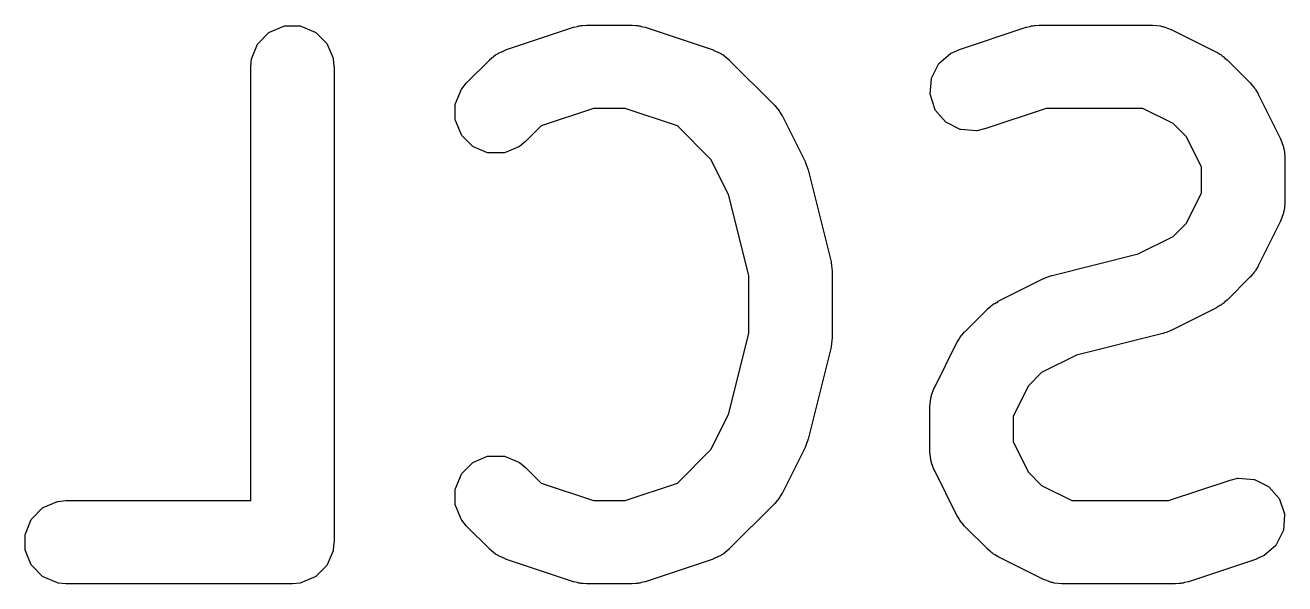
# Model space of a CAD drawing. Header units: millimetres. Extents: x 73.1 to 170.6, y -160.7 to -95.4.
# Drawn here: x 155.096 to 158.276, y -108.511 to -107.101 of the extents above; entities that cross this region are included whole.
import ezdxf

# ---------------------------------------------------------------- set-up
doc = ezdxf.new("R2010")
doc.units = ezdxf.units.MM
doc.layers.add('B.Silkscreen', color=31, linetype='CONTINUOUS', true_color=0xe8b2a7)

msp = doc.modelspace()

# ---------------------------------------------------------------- linework, layer by layer
at = {"layer": 'B.Silkscreen', "linetype": 'CONTINUOUS'}
for p, q in [((155.713123, -107.118644), (155.749171, -107.103712)), ((155.749171, -107.103712), (155.751084, -107.103331)), ((155.751084, -107.103331), (155.790102, -107.103331)), ((155.790102, -107.103331), (155.792015, -107.103712)), ((155.792015, -107.103712), (155.828063, -107.118644)), ((156.308818, -107.163942), (156.480246, -107.106799)), ((156.480246, -107.106799), (156.480718, -107.106667)), ((156.480718, -107.106667), (156.489972, -107.104561)), ((156.489972, -107.104561), (156.492028, -107.103711)), ((156.492028, -107.103711), (156.49345, -107.103355)), ((156.49345, -107.103355), (156.496674, -107.103036)), ((156.496674, -107.103036), (156.499834, -107.102319)), ((156.499834, -107.102319), (156.501296, -107.102208)), ((156.501296, -107.102208), (156.503504, -107.102364)), ((156.503504, -107.102364), (156.51296, -107.101434)), ((156.51296, -107.101434), (156.51345, -107.10141)), ((156.51345, -107.10141), (156.627736, -107.10141)), ((156.627736, -107.10141), (156.628226, -107.101434)), ((156.628226, -107.101434), (156.63768, -107.102364)), ((156.63768, -107.102364), (156.639889, -107.102208)), ((156.639889, -107.102208), (156.641351, -107.102319)), ((156.641351, -107.102319), (156.644509, -107.103036)), ((156.644509, -107.103036), (156.647736, -107.103355)), ((156.647736, -107.103355), (156.649158, -107.103711)), ((156.649158, -107.103711), (156.651213, -107.104561)), ((156.651213, -107.104561), (156.660468, -107.106667)), ((156.660468, -107.106667), (156.66094, -107.106799)), ((156.66094, -107.106799), (156.832369, -107.163942)), ((157.451675, -107.163942), (157.623103, -107.106799)), ((157.623103, -107.106799), (157.623575, -107.106667)), ((157.623575, -107.106667), (157.632829, -107.104561)), ((157.632829, -107.104561), (157.634885, -107.103711)), ((157.634885, -107.103711), (157.636307, -107.103355)), ((157.636307, -107.103355), (157.639531, -107.103036)), ((157.639531, -107.103036), (157.642691, -107.102319)), ((157.642691, -107.102319), (157.644153, -107.102208)), ((157.644153, -107.102208), (157.646361, -107.102364)), ((157.646361, -107.102364), (157.655817, -107.101434)), ((157.655817, -107.101434), (157.656307, -107.10141)), ((157.656307, -107.10141), (157.942022, -107.10141)), ((157.942022, -107.10141), (157.942512, -107.101434)), ((157.942512, -107.101434), (157.962021, -107.103355)), ((157.962021, -107.103355), (157.963444, -107.103712)), ((157.963444, -107.103712), (157.966014, -107.104776)), ((157.966014, -107.104776), (157.96879, -107.104974)), ((157.96879, -107.104974), (157.970222, -107.105291)), ((157.970222, -107.105291), (157.988531, -107.112297)), ((157.988531, -107.112297), (157.98898, -107.112495)), ((157.98898, -107.112495), (158.103265, -107.169639)), ((155.667895, -107.184988), (155.682827, -107.14894)), ((155.682827, -107.14894), (155.68391, -107.147317)), ((155.68391, -107.147317), (155.7115, -107.119727)), ((155.7115, -107.119727), (155.713123, -107.118644)), ((155.828063, -107.118644), (155.829686, -107.119727)), ((155.829686, -107.119727), (155.857276, -107.147317)), ((155.857276, -107.147317), (155.858359, -107.14894)), ((155.858359, -107.14894), (155.873291, -107.184988)), ((156.268139, -107.188978), (156.283292, -107.176541)), ((156.283292, -107.176541), (156.284549, -107.175787)), ((156.284549, -107.175787), (156.287121, -107.17472)), ((156.287121, -107.17472), (156.289224, -107.172898)), ((156.289224, -107.172898), (156.290461, -107.17211)), ((156.290461, -107.17211), (156.308361, -107.164119)), ((156.308361, -107.164119), (156.308818, -107.163942)), ((156.832369, -107.163942), (156.832826, -107.164119)), ((156.832826, -107.164119), (156.850726, -107.17211)), ((156.850726, -107.17211), (156.851963, -107.172898)), ((156.851963, -107.172898), (156.854066, -107.174721)), ((156.854066, -107.174721), (156.856637, -107.175787)), ((156.856637, -107.175787), (156.857895, -107.176541)), ((156.857895, -107.176541), (156.873048, -107.188978)), ((157.402604, -107.198465), (157.43208, -107.172899)), ((157.43208, -107.172899), (157.433318, -107.17211)), ((157.433318, -107.17211), (157.451218, -107.164119)), ((157.451218, -107.164119), (157.451675, -107.163942)), ((158.103265, -107.169639), (158.103692, -107.169879)), ((158.103692, -107.169879), (158.111729, -107.174937)), ((158.111729, -107.174937), (158.113779, -107.175787)), ((158.113779, -107.175787), (158.115036, -107.176541)), ((158.115036, -107.176541), (158.117537, -107.178593)), ((158.117537, -107.178593), (158.120283, -107.180322)), ((158.120283, -107.180322), (158.121396, -107.181277)), ((155.665593, -107.20641), (155.665617, -107.20592)), ((155.665593, -108.30141), (155.665593, -107.20641)), ((155.665617, -107.20592), (155.667538, -107.186411)), ((155.667538, -107.186411), (155.667895, -107.184988)), ((155.873291, -107.184988), (155.873648, -107.186411)), ((155.873648, -107.186411), (155.875569, -107.20592)), ((155.875569, -107.20592), (155.875593, -107.20641)), ((155.875593, -107.20641), (155.875593, -108.40641)), ((156.210632, -107.246449), (156.267775, -107.189307)), ((156.267775, -107.189307), (156.268139, -107.188978)), ((156.873048, -107.188978), (156.873412, -107.189307)), ((156.873412, -107.189307), (156.987697, -107.303593)), ((157.383958, -107.234905), (157.401408, -107.200006)), ((157.401408, -107.200006), (157.402604, -107.198465)), ((158.121396, -107.181277), (158.122849, -107.182953)), ((158.122849, -107.182953), (158.13019, -107.188977)), ((158.13019, -107.188977), (158.130554, -107.189306)), ((158.130554, -107.189306), (158.187696, -107.246449)), ((157.380677, -107.275707), (157.383443, -107.236787)), ((157.383443, -107.236787), (157.383958, -107.234905)), ((156.182181, -107.299274), (156.197113, -107.263226)), ((156.197113, -107.263226), (156.197867, -107.261967)), ((156.197867, -107.261967), (156.210303, -107.246813)), ((156.210303, -107.246813), (156.210632, -107.246449)), ((157.380921, -107.277642), (157.380677, -107.275707)), ((158.187696, -107.246449), (158.188025, -107.246813)), ((158.188025, -107.246813), (158.194048, -107.254152)), ((158.194048, -107.254152), (158.195726, -107.255607)), ((158.195726, -107.255607), (158.196682, -107.256721)), ((158.196682, -107.256721), (158.198408, -107.259463)), ((158.198408, -107.259463), (158.200462, -107.261966)), ((158.200462, -107.261966), (158.201217, -107.263226)), ((158.201217, -107.263226), (158.202064, -107.265274)), ((158.202064, -107.265274), (158.207124, -107.273311)), ((158.207124, -107.273311), (158.207365, -107.273739)), ((158.207365, -107.273739), (158.264508, -107.388025)), ((156.1818, -107.301187), (156.182181, -107.299274)), ((156.1818, -107.340205), (156.1818, -107.301187)), ((156.987697, -107.303593), (156.988026, -107.303957)), ((156.988026, -107.303957), (156.994047, -107.311294)), ((157.393259, -107.314657), (157.380921, -107.277642)), ((156.530487, -107.31141), (156.398741, -107.355324)), ((156.610699, -107.31141), (156.530487, -107.31141)), ((156.742442, -107.355324), (156.610699, -107.31141)), ((156.994047, -107.311294), (156.995726, -107.31275)), ((156.995726, -107.31275), (156.996682, -107.313864)), ((156.996682, -107.313864), (156.99841, -107.316611)), ((156.99841, -107.316611), (157.000461, -107.319109)), ((157.000461, -107.319109), (157.001217, -107.320369)), ((157.001217, -107.320369), (157.002065, -107.322417)), ((157.002065, -107.322417), (157.007124, -107.330454)), ((157.007124, -107.330454), (157.007365, -107.330882)), ((157.007365, -107.330882), (157.064508, -107.445168)), ((157.394225, -107.316352), (157.393259, -107.314657)), ((157.419791, -107.345828), (157.394225, -107.316352)), ((157.673344, -107.31141), (157.518083, -107.363164)), ((157.917234, -107.31141), (157.673344, -107.31141)), ((157.994108, -107.349847), (157.917234, -107.31141)), ((156.182181, -107.342118), (156.1818, -107.340205)), ((156.197113, -107.378166), (156.182181, -107.342118)), ((156.398741, -107.355324), (156.359126, -107.394942)), ((156.827154, -107.440036), (156.742442, -107.355324)), ((157.421332, -107.347024), (157.419791, -107.345828)), ((157.456231, -107.364474), (157.421332, -107.347024)), ((157.458113, -107.364989), (157.456231, -107.364474)), ((157.497033, -107.367755), (157.458113, -107.364989)), ((157.498496, -107.367644), (157.497033, -107.367755)), ((157.517611, -107.363297), (157.498496, -107.367644)), ((157.518083, -107.363164), (157.517611, -107.363297)), ((158.027155, -107.382893), (157.994108, -107.349847)), ((156.198196, -107.379789), (156.197113, -107.378166)), ((156.225786, -107.407379), (156.198196, -107.379789)), ((156.358762, -107.395272), (156.343608, -107.407708)), ((156.359126, -107.394942), (156.358762, -107.395272)), ((158.065593, -107.459769), (158.027155, -107.382893)), ((158.264508, -107.388025), (158.264706, -107.388474)), ((158.264706, -107.388474), (158.271712, -107.406782)), ((156.227409, -107.408462), (156.225786, -107.407379)), ((156.263457, -107.423394), (156.227409, -107.408462)), ((156.26537, -107.423775), (156.263457, -107.423394)), ((156.304388, -107.423775), (156.26537, -107.423775)), ((156.306301, -107.423394), (156.304388, -107.423775)), ((156.342349, -107.408462), (156.306301, -107.423394)), ((156.343608, -107.407708), (156.342349, -107.408462)), ((158.271712, -107.406782), (158.272029, -107.408215)), ((158.272029, -107.408215), (158.272225, -107.410987)), ((158.272225, -107.410987), (158.273291, -107.413559)), ((158.273291, -107.413559), (158.273648, -107.414983)), ((158.273648, -107.414983), (158.275569, -107.434492)), ((158.275569, -107.434492), (158.275593, -107.434982)), ((158.275593, -107.434982), (158.275593, -107.549268)), ((156.871522, -107.528772), (156.827154, -107.440036)), ((157.064508, -107.445168), (157.064707, -107.445619)), ((157.064707, -107.445619), (157.065006, -107.446403)), ((157.065006, -107.446403), (157.065028, -107.446432)), ((157.065028, -107.446432), (157.065721, -107.447729)), ((157.065721, -107.447729), (157.068627, -107.455864)), ((157.068627, -107.455864), (157.071712, -107.463925)), ((157.071712, -107.463925), (157.07203, -107.465359)), ((157.07203, -107.465359), (157.072032, -107.465395)), ((157.072032, -107.465395), (157.072316, -107.466189)), ((157.072316, -107.466189), (157.072458, -107.466658)), ((157.072458, -107.466658), (157.129601, -107.69523)), ((158.065593, -107.52448), (158.065593, -107.459769)), ((156.922736, -107.733623), (156.871522, -107.528772)), ((158.027154, -107.601355), (158.065593, -107.52448)), ((158.275569, -107.549758), (158.273648, -107.569267)), ((158.275593, -107.549268), (158.275569, -107.549758)), ((158.271712, -107.577468), (158.264706, -107.595776)), ((158.272029, -107.576034), (158.271712, -107.577468)), ((158.272225, -107.573261), (158.272029, -107.576034)), ((158.273291, -107.570691), (158.272225, -107.573261)), ((158.273648, -107.569267), (158.273291, -107.570691)), ((157.994108, -107.6344), (158.027154, -107.601355)), ((158.264508, -107.596225), (158.207365, -107.710511)), ((158.264706, -107.595776), (158.264508, -107.596225)), ((157.905371, -107.678769), (157.994108, -107.6344)), ((157.687983, -107.733117), (157.905371, -107.678769)), ((157.129601, -107.69523), (157.129696, -107.695713)), ((157.129696, -107.695713), (157.130104, -107.698476)), ((157.130104, -107.698476), (157.130434, -107.699272)), ((157.130434, -107.699272), (157.130791, -107.700698)), ((157.130791, -107.700698), (157.131502, -107.707928)), ((157.131502, -107.707928), (157.132564, -107.715103)), ((157.132563, -107.716574), (157.132436, -107.717417)), ((157.132436, -107.717417), (157.132712, -107.720205)), ((157.132564, -107.715103), (157.132563, -107.716574)), ((157.132712, -107.720205), (157.132736, -107.720696)), ((157.132736, -107.720696), (157.132736, -107.892125)), ((158.201217, -107.721024), (158.200461, -107.722284)), ((158.202065, -107.718973), (158.201217, -107.721024)), ((158.207124, -107.710939), (158.202065, -107.718973)), ((158.207365, -107.710511), (158.207124, -107.710939)), ((156.922736, -107.879196), (156.922736, -107.733623)), ((157.552207, -107.79821), (157.666493, -107.741067)), ((157.666493, -107.741067), (157.666941, -107.74087)), ((157.666941, -107.74087), (157.667729, -107.740568)), ((157.667729, -107.740568), (157.667762, -107.740544)), ((157.667762, -107.740544), (157.669053, -107.739855)), ((157.669053, -107.739855), (157.677164, -107.736956)), ((157.677164, -107.736956), (157.68525, -107.733863)), ((157.68525, -107.733863), (157.686677, -107.733546)), ((157.686677, -107.733546), (157.686717, -107.733543)), ((157.686717, -107.733543), (157.687517, -107.733258)), ((157.687517, -107.733258), (157.687983, -107.733117)), ((158.187696, -107.7378), (158.130554, -107.794943)), ((158.188025, -107.737436), (158.187696, -107.7378)), ((158.194048, -107.730096), (158.188025, -107.737436)), ((158.195725, -107.728643), (158.194048, -107.730096)), ((158.196682, -107.727528), (158.195725, -107.728643)), ((158.198409, -107.724782), (158.196682, -107.727528)), ((158.200461, -107.722284), (158.198409, -107.724782)), ((157.525282, -107.81755), (157.532622, -107.811524)), ((157.532622, -107.811524), (157.534077, -107.809848)), ((157.534077, -107.809848), (157.535188, -107.808894)), ((157.535188, -107.808894), (157.537934, -107.807164)), ((157.537934, -107.807164), (157.540436, -107.805112)), ((157.540436, -107.805112), (157.541692, -107.804359)), ((157.541692, -107.804359), (157.543739, -107.803509)), ((157.543739, -107.803509), (157.55178, -107.79845)), ((157.55178, -107.79845), (157.552207, -107.79821)), ((158.103265, -107.81461), (157.98898, -107.871754)), ((158.103693, -107.814369), (158.103265, -107.81461)), ((158.111726, -107.809312), (158.103693, -107.814369)), ((158.113777, -107.808463), (158.111726, -107.809312)), ((158.115037, -107.807707), (158.113777, -107.808463)), ((158.117534, -107.805656), (158.115037, -107.807707)), ((158.120282, -107.803928), (158.117534, -107.805656)), ((158.121397, -107.802971), (158.120282, -107.803928)), ((158.12285, -107.801294), (158.121397, -107.802971)), ((158.13019, -107.795272), (158.12285, -107.801294)), ((158.130554, -107.794943), (158.13019, -107.795272)), ((157.467775, -107.875021), (157.524918, -107.817879)), ((157.524918, -107.817879), (157.525282, -107.81755)), ((156.871522, -108.084047), (156.922736, -107.879196)), ((157.461421, -107.882725), (157.467446, -107.875385)), ((157.467446, -107.875385), (157.467775, -107.875021)), ((157.967489, -107.879704), (157.750095, -107.934051)), ((157.967959, -107.879561), (157.967489, -107.879704)), ((157.968748, -107.879278), (157.967959, -107.879561)), ((157.968788, -107.879276), (157.968748, -107.879278)), ((157.970222, -107.878958), (157.968788, -107.879276)), ((157.978279, -107.875874), (157.970222, -107.878958)), ((157.986419, -107.872967), (157.978279, -107.875874)), ((157.987719, -107.872271), (157.986419, -107.872967)), ((157.987743, -107.872252), (157.987719, -107.872271)), ((157.988528, -107.871953), (157.987743, -107.872252)), ((157.98898, -107.871754), (157.988528, -107.871953)), ((157.130791, -107.912123), (157.130433, -107.91355)), ((157.131502, -107.904891), (157.130791, -107.912123)), ((157.132564, -107.897718), (157.131502, -107.904891)), ((157.132712, -107.892616), (157.132436, -107.895402)), ((157.132436, -107.895402), (157.132563, -107.896247)), ((157.132563, -107.896247), (157.132564, -107.897718)), ((157.132736, -107.892125), (157.132712, -107.892616)), ((157.390964, -108.016595), (157.448108, -107.90231)), ((157.448108, -107.90231), (157.448348, -107.901883)), ((157.448348, -107.901883), (157.453406, -107.893843)), ((157.453406, -107.893843), (157.454256, -107.891796)), ((157.454256, -107.891796), (157.455009, -107.89054)), ((157.455009, -107.89054), (157.457063, -107.888035)), ((157.457063, -107.888035), (157.458791, -107.885292)), ((157.458791, -107.885292), (157.459745, -107.88418)), ((157.459745, -107.88418), (157.461421, -107.882725)), ((157.129601, -107.917591), (157.072458, -108.146163)), ((157.129696, -107.917108), (157.129601, -107.917591)), ((157.130104, -107.914342), (157.129696, -107.917108)), ((157.130433, -107.91355), (157.130104, -107.914342)), ((157.750095, -107.934051), (157.661361, -107.978419)), ((157.661361, -107.978419), (157.628316, -108.011465)), ((157.38218, -108.042131), (157.383245, -108.039556)), ((157.383245, -108.039556), (157.383443, -108.036785)), ((157.383443, -108.036785), (157.38376, -108.035353)), ((157.38376, -108.035353), (157.390766, -108.017044)), ((157.390766, -108.017044), (157.390964, -108.016595)), ((157.628316, -108.011465), (157.589879, -108.08834)), ((157.379879, -108.063553), (157.379903, -108.063063)), ((157.379879, -108.177839), (157.379879, -108.063553)), ((157.379903, -108.063063), (157.381824, -108.043554)), ((157.381824, -108.043554), (157.38218, -108.042131)), ((156.827154, -108.172783), (156.871522, -108.084047)), ((157.589879, -108.08834), (157.589879, -108.153052)), ((157.065006, -108.166416), (157.064707, -108.167201)), ((157.065025, -108.166392), (157.065006, -108.166416)), ((157.065721, -108.165092), (157.065025, -108.166392)), ((157.068627, -108.156955), (157.065721, -108.165092)), ((157.071712, -108.148896), (157.068627, -108.156955)), ((157.07203, -108.147462), (157.071712, -108.148896)), ((157.072032, -108.147422), (157.07203, -108.147462)), ((157.072315, -108.146633), (157.072032, -108.147422)), ((157.072458, -108.146163), (157.072315, -108.146633)), ((157.589879, -108.153052), (157.628316, -108.229926)), ((156.227409, -108.204359), (156.263457, -108.189427)), ((156.263457, -108.189427), (156.26537, -108.189046)), ((156.26537, -108.189046), (156.304388, -108.189046)), ((156.304388, -108.189046), (156.306301, -108.189427)), ((156.306301, -108.189427), (156.342349, -108.204359)), ((156.742443, -108.257495), (156.827154, -108.172783)), ((157.064508, -108.167653), (157.007365, -108.281939)), ((157.064707, -108.167201), (157.064508, -108.167653)), ((157.379903, -108.178329), (157.379879, -108.177839)), ((157.381824, -108.197838), (157.379903, -108.178329)), ((157.382181, -108.199261), (157.381824, -108.197838)), ((156.198196, -108.233032), (156.225786, -108.205442)), ((156.225786, -108.205442), (156.227409, -108.204359)), ((156.342349, -108.204359), (156.343608, -108.205113)), ((156.343608, -108.205113), (156.358762, -108.217549)), ((156.358762, -108.217549), (156.359126, -108.217879)), ((156.359126, -108.217879), (156.398741, -108.257495)), ((157.383245, -108.201831), (157.382181, -108.199261)), ((157.383443, -108.204607), (157.383245, -108.201831)), ((157.38376, -108.206039), (157.383443, -108.204607)), ((157.390766, -108.224347), (157.38376, -108.206039)), ((157.390964, -108.224796), (157.390766, -108.224347)), ((157.448107, -108.339083), (157.390964, -108.224796)), ((157.628316, -108.229926), (157.661362, -108.262973)), ((156.182181, -108.270703), (156.197113, -108.234655)), ((156.197113, -108.234655), (156.198196, -108.233032)), ((156.398741, -108.257495), (156.530487, -108.30141)), ((156.6107, -108.30141), (156.742443, -108.257495)), ((157.982129, -108.30141), (158.13739, -108.249656)), ((158.13739, -108.249656), (158.137862, -108.249523)), ((158.137862, -108.249523), (158.156977, -108.245177)), ((158.156977, -108.245177), (158.15844, -108.245066)), ((158.15844, -108.245066), (158.19736, -108.247832)), ((158.19736, -108.247832), (158.199242, -108.248347)), ((158.199242, -108.248347), (158.234141, -108.265797)), ((156.1818, -108.272616), (156.182181, -108.270703)), ((156.1818, -108.311634), (156.1818, -108.272616)), ((157.000461, -108.293712), (156.998408, -108.296211)), ((157.001217, -108.292451), (157.000461, -108.293712)), ((157.002064, -108.290404), (157.001217, -108.292451)), ((157.007124, -108.282367), (157.002064, -108.290404)), ((157.007365, -108.281939), (157.007124, -108.282367)), ((157.661362, -108.262973), (157.738237, -108.30141)), ((158.234141, -108.265797), (158.235682, -108.266993)), ((158.235682, -108.266993), (158.261247, -108.296469)), ((155.112482, -108.347317), (155.140072, -108.319727)), ((155.140072, -108.319727), (155.141695, -108.318644)), ((155.141695, -108.318644), (155.177743, -108.303712)), ((155.177743, -108.303712), (155.179166, -108.303355)), ((155.179166, -108.303355), (155.198675, -108.301434)), ((155.198675, -108.301434), (155.199165, -108.30141)), ((155.199165, -108.30141), (155.665593, -108.30141)), ((156.182181, -108.313547), (156.1818, -108.311634)), ((156.197113, -108.349595), (156.182181, -108.313547)), ((156.530487, -108.30141), (156.6107, -108.30141)), ((156.987697, -108.309228), (156.873412, -108.423514)), ((156.988026, -108.308864), (156.987697, -108.309228)), ((156.994047, -108.301526), (156.988026, -108.308864)), ((156.995725, -108.300072), (156.994047, -108.301526)), ((156.996682, -108.298956), (156.995725, -108.300072)), ((156.998408, -108.296211), (156.996682, -108.298956)), ((157.738237, -108.30141), (157.982129, -108.30141)), ((158.261247, -108.296469), (158.262213, -108.298164)), ((158.262213, -108.298164), (158.274551, -108.33518)), ((155.096467, -108.384988), (155.111399, -108.34894)), ((155.111399, -108.34894), (155.112482, -108.347317)), ((156.197867, -108.350854), (156.197113, -108.349595)), ((156.210303, -108.366008), (156.197867, -108.350854)), ((157.448347, -108.33951), (157.448107, -108.339083)), ((157.453408, -108.347551), (157.448347, -108.33951)), ((157.454256, -108.349596), (157.453408, -108.347551)), ((157.45501, -108.350854), (157.454256, -108.349596)), ((157.457062, -108.353355), (157.45501, -108.350854)), ((157.458791, -108.356101), (157.457062, -108.353355)), ((157.459746, -108.357214), (157.458791, -108.356101)), ((157.461422, -108.358667), (157.459746, -108.357214)), ((158.274795, -108.337115), (158.272029, -108.376035)), ((158.274551, -108.33518), (158.274795, -108.337115)), ((155.096086, -108.386901), (155.096467, -108.384988)), ((155.096086, -108.425919), (155.096086, -108.386901)), ((156.210632, -108.366372), (156.210303, -108.366008)), ((156.267775, -108.423514), (156.210632, -108.366372)), ((157.467446, -108.366008), (157.461422, -108.358667)), ((157.467775, -108.366372), (157.467446, -108.366008)), ((157.524918, -108.423514), (157.467775, -108.366372)), ((158.271514, -108.377917), (158.254064, -108.412816)), ((158.272029, -108.376035), (158.271514, -108.377917)), ((155.875569, -108.4069), (155.873648, -108.426409)), ((155.875593, -108.40641), (155.875569, -108.4069)), ((158.252868, -108.414357), (158.223392, -108.439922)), ((158.254064, -108.412816), (158.252868, -108.414357)), ((155.096467, -108.427832), (155.096086, -108.425919)), ((155.111399, -108.46388), (155.096467, -108.427832)), ((155.873291, -108.427832), (155.858359, -108.46388)), ((155.873648, -108.426409), (155.873291, -108.427832)), ((156.268139, -108.423843), (156.267775, -108.423514)), ((156.283292, -108.43628), (156.268139, -108.423843)), ((156.284552, -108.437035), (156.283292, -108.43628)), ((156.28712, -108.438098), (156.284552, -108.437035)), ((156.289223, -108.439922), (156.28712, -108.438098)), ((156.290461, -108.440711), (156.289223, -108.439922)), ((156.308362, -108.448702), (156.290461, -108.440711)), ((156.308819, -108.448879), (156.308362, -108.448702)), ((156.480247, -108.506022), (156.308819, -108.448879)), ((156.832369, -108.448879), (156.660939, -108.506021)), ((156.832826, -108.448702), (156.832369, -108.448879)), ((156.850726, -108.440711), (156.832826, -108.448702)), ((156.851964, -108.439922), (156.850726, -108.440711)), ((156.854066, -108.438098), (156.851964, -108.439922)), ((156.856636, -108.437034), (156.854066, -108.438098)), ((156.857895, -108.43628), (156.856636, -108.437034)), ((156.873048, -108.423843), (156.857895, -108.43628)), ((156.873412, -108.423514), (156.873048, -108.423843)), ((157.525282, -108.423843), (157.524918, -108.423514)), ((157.532621, -108.429867), (157.525282, -108.423843)), ((157.534077, -108.431545), (157.532621, -108.429867)), ((157.535191, -108.4325), (157.534077, -108.431545)), ((157.537926, -108.434221), (157.535191, -108.4325)), ((157.540434, -108.43628), (157.537926, -108.434221)), ((157.541694, -108.437034), (157.540434, -108.43628)), ((157.543741, -108.437881), (157.541694, -108.437034)), ((157.55178, -108.442942), (157.543741, -108.437881)), ((157.552208, -108.443183), (157.55178, -108.442942)), ((157.666493, -108.500325), (157.552208, -108.443183)), ((158.203797, -108.448879), (158.032368, -108.506021)), ((158.204254, -108.448702), (158.203797, -108.448879)), ((158.222154, -108.440711), (158.204254, -108.448702)), ((158.223392, -108.439922), (158.222154, -108.440711)), ((155.112482, -108.465503), (155.111399, -108.46388)), ((155.140072, -108.493093), (155.112482, -108.465503)), ((155.857276, -108.465503), (155.829686, -108.493093)), ((155.858359, -108.46388), (155.857276, -108.465503)), ((155.141695, -108.494176), (155.140072, -108.493093)), ((155.177743, -108.509108), (155.141695, -108.494176)), ((155.179166, -108.509465), (155.177743, -108.509108)), ((155.198675, -108.511386), (155.179166, -108.509465)), ((155.199165, -108.51141), (155.198675, -108.511386)), ((155.770593, -108.51141), (155.199165, -108.51141)), ((155.771083, -108.511386), (155.770593, -108.51141)), ((155.790592, -108.509465), (155.771083, -108.511386)), ((155.792015, -108.509108), (155.790592, -108.509465)), ((155.828063, -108.494176), (155.792015, -108.509108)), ((155.829686, -108.493093), (155.828063, -108.494176)), ((156.48072, -108.506155), (156.480247, -108.506022)), ((156.489982, -108.508261), (156.48072, -108.506155)), ((156.492028, -108.509108), (156.489982, -108.508261)), ((156.493451, -108.509465), (156.492028, -108.509108)), ((156.496672, -108.509781), (156.493451, -108.509465)), ((156.499834, -108.510501), (156.496672, -108.509781)), ((156.501299, -108.510612), (156.499834, -108.510501)), ((156.503506, -108.510454), (156.501299, -108.510612)), ((156.51296, -108.511386), (156.503506, -108.510454)), ((156.51345, -108.51141), (156.51296, -108.511386)), ((156.627736, -108.51141), (156.51345, -108.51141)), ((156.628226, -108.511386), (156.627736, -108.51141)), ((156.637678, -108.510454), (156.628226, -108.511386)), ((156.639887, -108.510612), (156.637678, -108.510454)), ((156.641353, -108.5105), (156.639887, -108.510612)), ((156.644506, -108.509782), (156.641353, -108.5105)), ((156.647734, -108.509465), (156.644506, -108.509782)), ((156.649159, -108.509108), (156.647734, -108.509465)), ((156.651205, -108.508259), (156.649159, -108.509108)), ((156.660467, -108.506154), (156.651205, -108.508259)), ((156.660939, -108.506021), (156.660467, -108.506154)), ((157.666942, -108.500523), (157.666493, -108.500325)), ((157.68525, -108.507529), (157.666942, -108.500523)), ((157.686683, -108.507846), (157.68525, -108.507529)), ((157.689455, -108.508042), (157.686683, -108.507846)), ((157.692027, -108.509108), (157.689455, -108.508042)), ((157.693451, -108.509465), (157.692027, -108.509108)), ((157.71296, -108.511386), (157.693451, -108.509465)), ((157.71345, -108.51141), (157.71296, -108.511386)), ((157.999165, -108.51141), (157.71345, -108.51141)), ((157.999655, -108.511386), (157.999165, -108.51141)), ((158.009107, -108.510454), (157.999655, -108.511386)), ((158.011316, -108.510612), (158.009107, -108.510454)), ((158.012782, -108.5105), (158.011316, -108.510612)), ((158.015935, -108.509782), (158.012782, -108.5105)), ((158.019163, -108.509465), (158.015935, -108.509782)), ((158.020588, -108.509108), (158.019163, -108.509465)), ((158.022634, -108.508259), (158.020588, -108.509108)), ((158.031896, -108.506154), (158.022634, -108.508259)), ((158.032368, -108.506021), (158.031896, -108.506154))]:
    msp.add_line(p, q, dxfattribs=at)

doc.saveas('drawing.dxf')
